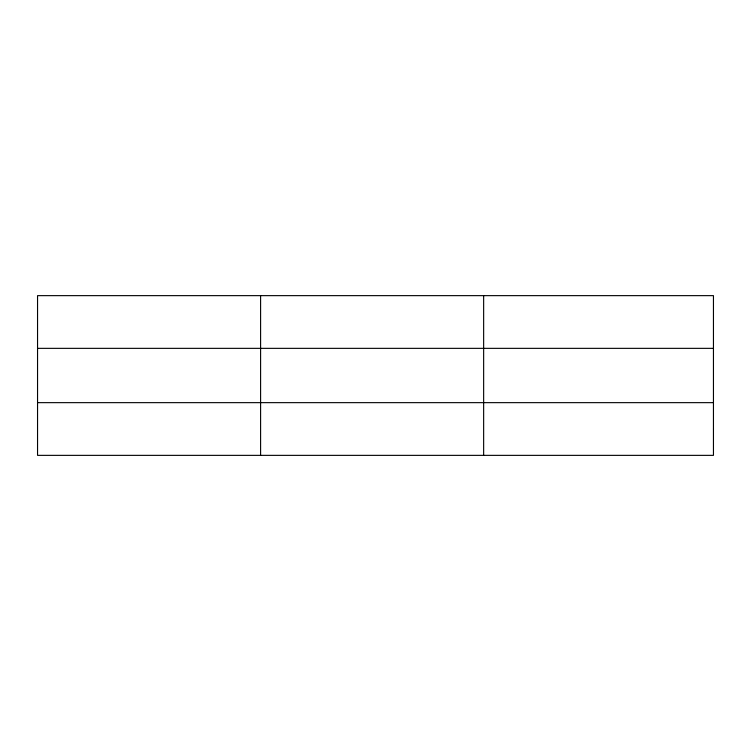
<?xml version="1.0" encoding="UTF-8"?>
<svg xmlns="http://www.w3.org/2000/svg" width="751" height="751" viewBox="0 0 751 751"><rect width="100%" height="100%" fill="white"/><g stroke="black" fill="none" stroke-linecap="round" stroke-linejoin="round"><path stroke-width="1.13" d="M260.597 455.359L260.597 295.641M483.644 455.359L483.644 295.641M37.55 348.351L713.45 348.351M37.55 402.649L713.45 402.649M713.45 429.009L713.45 455.359L37.55 455.359L37.55 295.641L713.45 295.641L713.45 429.009"/></g></svg>
